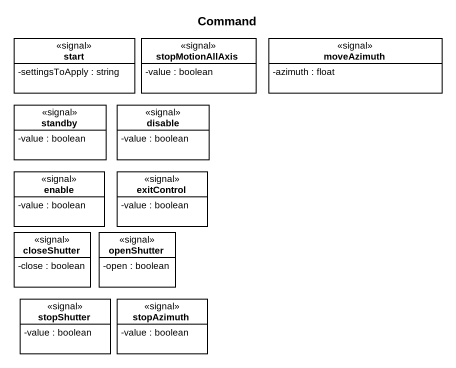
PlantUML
@startuml
title Command
hide circle
hide empty members
skinparam classAttributeIconSize 0
class "start" as start_ <<signal>> {
  -settingsToApply : string
}
class stopMotionAllAxis <<signal>> {
  -value : boolean
}
class moveAzimuth <<signal>> {
  -azimuth : float
}
class standby <<signal>> {
  -value : boolean
}
class disable <<signal>> {
  -value : boolean
}
class enable <<signal>> {
  -value : boolean
}
class exitControl <<signal>> {
  -value : boolean
}
class closeShutter <<signal>> {
  -close : boolean
}
class openShutter <<signal>> {
  -open : boolean
}
class stopShutter <<signal>> {
  -value : boolean
}
class stopAzimuth <<signal>> {
  -value : boolean
}
@enduml
